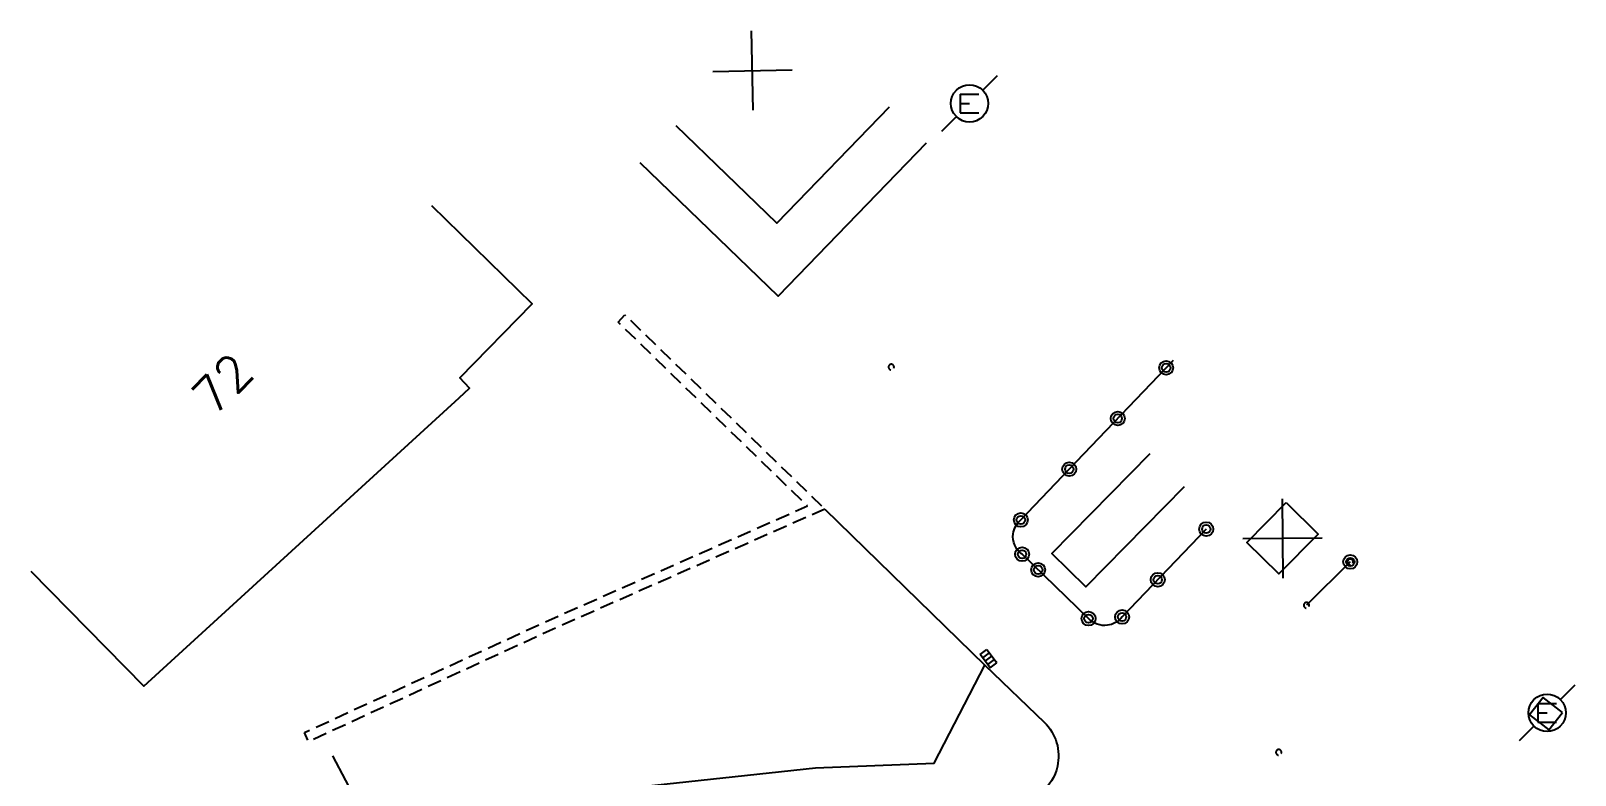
# Model space of a CAD drawing. Header units: millimetres. Extents: x 154000 to 155001, y 121000 to 122000.
# Drawn here: x 154355.3 to 154410.3, y 121865.6 to 121892.1 of the extents above; entities that cross this region are included whole.
import ezdxf
from ezdxf.enums import TextEntityAlignment as Align

# ---------------------------------------------------------------- set-up
doc = ezdxf.new("R2010")
doc.units = ezdxf.units.MM
doc.linetypes.add('DASHED', pattern=[0.75, 0.5, -0.25])
doc.layers.get('0').update_dxf_attribs({"linetype": 'CONTINUOUS'})
for name, color, linetype in [('W0008', 7, 'CONTINUOUS'), ('W0017', 7, 'CONTINUOUS'), ('W0100', 7, 'CONTINUOUS'), ('W0112', 1, 'DASHED'), ('W0322', 7, 'CONTINUOUS'), ('W0400', 7, 'CONTINUOUS'), ('W0471', 7, 'CONTINUOUS'), ('W0991', 7, 'CONTINUOUS')]:
    doc.layers.add(name, color=color, linetype=linetype)
doc.styles.get("Standard").update_dxf_attribs({"font": 'romans.shx', "width": 0.85})

# ---------------------------------------------------------------- blocks, each defined once
blk = doc.blocks.new('t322o')
at = {"color": 0, "linetype": 'Continuous'}
for radius in [0.25, 0.15]:
    blk.add_circle((0, 0), radius, dxfattribs=at)
blk = doc.blocks.new('T400')
for p, q in [((-0.15, 0.3), (0.15, 0.3)), ((-0.15, -0.25), (-0.15, 0.3)), ((-0.15, 0.15), (0.15, 0.15)), ((-0.15, 0), (0.15, 0)), ((0.15, 0.3), (0.15, -0.25)), ((-0.15, -0.15), (0.15, -0.15)), ((-0.15, -0.25), (-0.15, -0.3)), ((-0.15, -0.3), (0.15, -0.3)), ((0.15, -0.3), (0.15, -0.25))]:
    blk.add_line(p, q)
blk = doc.blocks.new('t991o')
at = {"color": 0, "linetype": 'Continuous'}
for p, q in [((-1, 1), (1, -1)), ((-1, -1), (1, 1))]:
    blk.add_line(p, q, dxfattribs=at)
blk = doc.blocks.new('T471')
for p, q in [((0.500001, 0.500001), (1.000002, 1.000002)), ((-0.333334, 0.333334), (-0.333334, -0.333334)), ((-0.333334, 0.333334), (0.333334, 0.333334)), ((-0.333334, 0), (0, 0)), ((-0.500001, -0.500001), (-1.000002, -1.000002)), ((-0.333334, -0.333334), (0.333334, -0.333334))]:
    blk.add_line(p, q)
blk.add_ellipse((0, 0), major_axis=(0.471405, 0.471405), ratio=1, start_param=5.497787144, end_param=11.780972451)

msp = doc.modelspace()

# ---------------------------------------------------------------- linework, layer by layer
at = {"layer": 'W0008', "flags": 128}
msp.add_lwpolyline([(154383.575, 121875.086), (154389.273, 121869.519), (154391.406, 121867.478, -0.12533), (154391.833, 121866.755, -0.12533), (154391.862, 121865.916, -0.167776), (154391.283, 121864.968, -0.167776), (154390.244, 121864.578, 0.020485), (154385.941, 121864.765, 0.020485), (154381.637, 121864.599, 0.01194), (154379.14, 121864.34, 0.01194), (154376.657, 121863.962), (154373.678, 121863.57, -0.020126), (154372.177, 121863.363, -0.020126), (154370.665, 121863.277, -0.020256), (154369.14, 121863.314, -0.020256), (154367.623, 121863.474), (154363.65, 121864.205)], format="xyb", dxfattribs=at)
at = {"layer": 'W0017', "flags": 128}
for points in [[(154387.182, 121888.135), (154381.906, 121882.677), (154376.989, 121887.43)], [(154396.385, 121875.876), (154392.876, 121872.314), (154391.665, 121873.507), (154395.174, 121877.068)]]:
    msp.add_lwpolyline(points, dxfattribs=at)
msp.add_lwpolyline([(154366.021, 121866.293), (154366.478, 121865.403), (154366.772, 121864.83, 0.030627), (154368.463, 121864.484, 0.030627), (154370.183, 121864.347, 0.031487), (154371.955, 121864.426, 0.031487), (154373.703, 121864.727), (154376.632, 121865.15), (154383.234, 121865.854), (154387.469, 121866.022), (154389.273, 121869.519)], format="xyb", dxfattribs=at)
msp.add_lwpolyline([(154409.866, 121867.835), (154409.176, 121868.371), (154408.691, 121867.745), (154409.381, 121867.21)], close=True, dxfattribs=at)
at = {"layer": 'W0100', "flags": 128}
for points in [[(154385.86, 121889.413), (154381.862, 121885.276), (154378.267, 121888.751)], [(154355.263, 121872.878), (154359.295, 121868.767), (154370.532, 121879.054), (154370.901, 121879.392), (154370.561, 121879.763), (154373.137, 121882.406), (154369.557, 121885.896)]]:
    msp.add_lwpolyline(points, dxfattribs=at)
msp.add_lwpolyline([(154400.013, 121875.315), (154401.153, 121874.196), (154399.759, 121872.776), (154398.619, 121873.895)], close=True, dxfattribs=at)
at = {"layer": 'W0112', "flags": 128}
msp.add_lwpolyline([(154383.575, 121875.086), (154373.749, 121870.743), (154365.165, 121866.795), (154365.017, 121867.117), (154373.604, 121871.067), (154382.95, 121875.198), (154376.197, 121881.752), (154376.444, 121882.007)], close=True, dxfattribs=at)
for points in [[(154386.03, 121880.11, 1.023033), (154385.845, 121880.186, 0.977486)], [(154402.397, 121873.163, 1.023033), (154402.212, 121873.239, 0.977486)], [(154400.835, 121871.614, 1.023033), (154400.65, 121871.691, 0.977486)], [(154399.844, 121866.372, 1.023033), (154399.659, 121866.448, 0.977486)]]:
    msp.add_lwpolyline(points, format="xyb", close=True, dxfattribs=at)
at = {"layer": 'W0322', "flags": 128}
msp.add_lwpolyline([(154397.17, 121874.373), (154394.168, 121871.239, -0.097767), (154393.936, 121871.039, -0.097767), (154393.646, 121870.942, -0.118106), (154393.28, 121870.981, -0.118106), (154392.972, 121871.182), (154390.604, 121873.475, -0.137226), (154390.341, 121873.796, -0.137226), (154390.283, 121874.207, -0.094445), (154390.374, 121874.48, -0.094445), (154390.559, 121874.701), (154392.542, 121876.777), (154395.996, 121880.393)], format="xyb", dxfattribs=at)
msp.add_lwpolyline([(154402.305, 121873.203), (154400.743, 121871.655)], dxfattribs=at)

# ---------------------------------------------------------------- block references
at = {"layer": 'W0322'}
for p, rotation in [((154395.739, 121880.124), 46.31029322765682), ((154394.013, 121878.317), 46.31029322765682), ((154392.286, 121876.509), 46.31029322716213), ((154390.559, 121874.701), 46.31029322716213), ((154397.17, 121874.373), 226.2389106628515), ((154390.604, 121873.475), 144.9289873957711), ((154391.176, 121872.921), 135.924891715022), ((154402.305, 121873.203), 224.7467543139921), ((154395.44, 121872.568), 226.2389106628515), ((154392.972, 121871.182), 135.924891715022), ((154394.168, 121871.239), 232.0147346286544)]:
    msp.add_blockref('t322o', p, dxfattribs=dict(at, rotation=rotation))
at = {"layer": 'W0400', "rotation": 36.91555499007673}
msp.add_blockref('T400', (154389.408, 121869.754), dxfattribs=at)
at = {"layer": 'W0471'}
for p in [(154388.73, 121889.553), (154409.32, 121867.822)]:
    msp.add_blockref('T471', p, dxfattribs=at)
at = {"layer": 'W0991', "rotation": 46.24437311465328}
msp.add_blockref('t991o', (154380.99, 121890.724), dxfattribs=at)
at = {"layer": 'W0991', "extrusion": (0, 0, -1), "rotation": 314.4659532919516}
msp.add_blockref('t991o', (-154399.886, 121874.037), dxfattribs=at)

# ---------------------------------------------------------------- texts
at = {"layer": 'W0991'}
msp.add_text('72', height=1.25, rotation=45.2744, dxfattribs=at).set_placement((154362.093, 121879.558), align=Align.MIDDLE)

doc.saveas('drawing.dxf')
